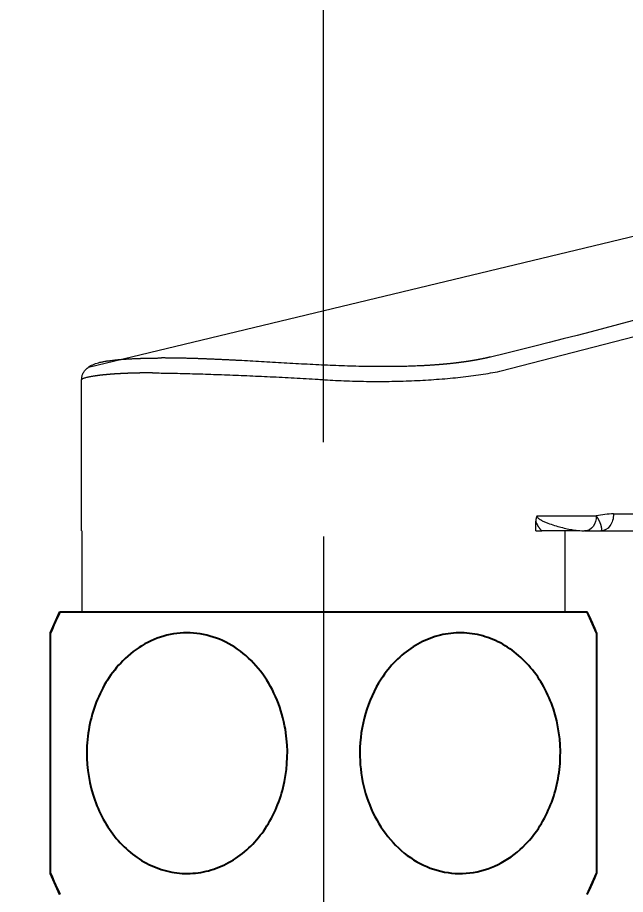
# Model space of a CAD drawing. Extents: x 0 to 1128, y 0 to 827.
# Drawn here: x 301.97 to 334.26, y 655.17 to 701.72 of the extents above; entities that cross this region are included whole.
import ezdxf

# ---------------------------------------------------------------- set-up
doc = ezdxf.new("R2010")
doc.units = 0
doc.header["$LTSCALE"] = 4
doc.header["$MEASUREMENT"] = 0
doc.header["$PDMODE"] = 3
doc.header["$PDSIZE"] = -10
doc.linetypes.add('CENTER2', pattern=[28.575, 19.05, -3.175, 3.175, -3.175])
doc.layers.get('0').update_dxf_attribs({"linetype": 'CONTINUOUS'})
doc.layers.get('DEFPOINTS').update_dxf_attribs({"linetype": 'CONTINUOUS'})
doc.layers.add('1', color=7, linetype='CONTINUOUS')
doc.layers.add('DEF_LAYER_ASSEM_MEMBER', color=7, linetype='CONTINUOUS')
doc.layers.add('Cneter', color=1, linetype='CENTER2', lineweight=13)
doc.styles.add('Daelim Dimension', font='')
doc.styles.get('Daelim Dimension').set_extended_font_data('나눔고딕')
doc.dimstyles.new('DEFAULT', dxfattribs={"dimscale": 2, "dimtxt": 2, "dimasz": 2, "dimexe": 0, "dimexo": 2, "dimgap": 1, "dimtad": 1, "dimdec": 1, "dimzin": 9, "dimdsep": 46, "dimtxsty": 'Daelim Dimension', "dimcen": 0.5, "dimclrd": 252, "dimclre": 252, "dimclrt": 3, "dimadec": 1, "dimazin": 0, "dimtfac": 1, "dimtdec": 1, "dimtix": 1, "dimtmove": 0, "dimatfit": 3, "dimfxl": 1, "dimtolj": 1, "dimtzin": 1, "dimlwd": 9, "dimlwe": 9, "dimarcsym": 0})

# ---------------------------------------------------------------- blocks, each defined once
blk = doc.blocks.new('*D0')
at = {"color": 5, "lineweight": 9, "ltscale": 0.5, "transparency": 16777216}
for p, q in [((208.228, 679.171), (208.228, 725.142)), ((212.228, 725.142), (314.228, 725.142)), ((318.228, 679.171), (318.228, 725.142))]:
    blk.add_line(p, q, dxfattribs=at)
at = {"color": 5, "ltscale": 0.5, "transparency": 16777216}
for points in [[(212.228, 725.809), (212.228, 724.476), (208.228, 725.142)], [(314.228, 725.809), (314.228, 724.476), (318.228, 725.142)]]:
    blk.add_solid(points, dxfattribs=at)
at = {"layer": 'DEFPOINTS', "color": 0, "ltscale": 0.5, "transparency": 16777216}
for p in [(318.228, 725.142), (208.228, 675.171), (318.228, 675.171)]:
    blk.add_point(p, dxfattribs=at)
at = {"color": 7, "ltscale": 0.5, "transparency": 16777216, "insert": (263.228, 737.958), "char_height": 10, "attachment_point": 2, "style": 'Daelim Dimension'}
blk.add_mtext('\\A1;110', dxfattribs=at)

msp = doc.modelspace()

# ---------------------------------------------------------------- linework, layer by layer
at = {"layer": '1', "color": 7, "linetype": 'Continuous', "lineweight": 18}
for p, q in [((305.744, 683.168), (336.691, 690.6)), ((327.585, 682.942), (351.151, 689.067)), ((305.379, 674.471), (305.379, 682.494)), ((329.499, 674.471), (329.499, 674.985)), ((305.408, 670.171), (305.408, 674.471)), ((329.499, 674.471), (329.811, 674.471)), ((331.048, 674.471), (331.048, 670.171)), ((332.126, 674.471), (332.088, 674.471)), ((332.972, 674.471), (356.903, 674.471))]:
    msp.add_line(p, q, dxfattribs=at)
at = {"layer": '1', "color": 7, "linetype": 'Continuous', "lineweight": 13}
for p, q in [((329.572, 675.271), (332.708, 675.271)), ((333.628, 675.371), (361.564, 675.371))]:
    msp.add_line(p, q, dxfattribs=at)
at = {"layer": '1', "color": 7, "linetype": 'Continuous', "lineweight": 18, "extrusion": (0, 0, -1)}
msp.add_ellipse((332.126, 675.271), major_axis=(0, -0.8), ratio=0.72813, start_param=4.712389, end_param=6.283007, dxfattribs=at)
at = {"layer": '1', "color": 7, "linetype": 'Continuous', "lineweight": 13, "extrusion": (0, 0, -1)}
msp.add_ellipse((332.972, 675.371), major_axis=(0, 0.9), ratio=0.72813, start_param=1.570796, end_param=3.141593, dxfattribs=at)
at = {"layer": '1', "color": 7, "linetype": 'Continuous', "lineweight": 18}
for points, degree in [([(350.636, 689.829), (342.087, 687.791), (335.637, 685.747), (327.086, 683.698)], 3), ([(329.572, 675.271), (329.501, 675.175), (329.499, 674.985)], 2), ([(332.126, 674.471), (332.222, 674.471), (332.413, 674.471), (332.691, 674.471), (332.879, 674.471), (332.972, 674.471)], 3)]:
    msp.add_open_spline(points, degree=degree, dxfattribs=at)
for points, knots in [([(305.379, 682.479), (305.379, 682.539), (305.389, 682.665), (305.445, 682.827), (305.537, 682.98), (305.685, 683.135), (305.903, 683.274), (306.181, 683.38), (306.394, 683.431), (306.501, 683.449)], [0, 0, 0, 0, 0.070216, 0.157327, 0.261861, 0.38394, 0.574042, 0.79541, 1, 1, 1, 1]), ([(306.375, 683.426), (306.422, 683.437), (306.529, 683.458), (306.719, 683.49), (306.944, 683.521), (307.138, 683.543), (307.279, 683.556), (307.357, 683.564), (307.435, 683.57), (307.513, 683.577), (307.591, 683.583), (307.669, 683.588), (307.746, 683.593), (307.824, 683.598), (307.9, 683.603), (307.977, 683.607), (308.052, 683.611), (308.126, 683.615), (308.2, 683.618), (308.25, 683.62), (308.278, 683.621), (308.284, 683.621), (308.292, 683.622), (308.301, 683.622), (308.311, 683.622), (308.324, 683.623), (308.337, 683.623), (308.352, 683.624), (308.369, 683.625), (308.387, 683.625), (308.407, 683.626), (308.429, 683.627), (308.452, 683.628), (308.476, 683.629), (308.503, 683.629), (308.531, 683.63), (308.56, 683.631), (308.592, 683.632), (308.625, 683.633), (308.66, 683.634), (308.696, 683.635), (308.735, 683.636), (308.775, 683.637), (308.817, 683.638), (308.862, 683.639), (308.908, 683.64), (308.956, 683.641), (309.006, 683.642), (309.058, 683.643), (309.112, 683.644), (309.168, 683.645), (309.226, 683.645), (309.286, 683.646), (309.349, 683.646), (309.414, 683.647), (309.481, 683.647), (309.55, 683.647), (309.597, 683.647), (309.621, 683.647)], [0, 0, 0, 0, 0.08447, 0.177387, 0.270332, 0.363429, 0.389814, 0.415658, 0.440958, 0.465715, 0.489927, 0.513592, 0.53671, 0.559279, 0.5813, 0.60277, 0.62369, 0.644058, 0.663875, 0.683139, 0.684344, 0.685936, 0.687915, 0.690281, 0.693034, 0.696173, 0.699699, 0.703612, 0.707912, 0.712599, 0.717672, 0.723131, 0.728978, 0.73521, 0.741829, 0.748834, 0.756225, 0.764002, 0.772165, 0.780713, 0.789646, 0.798964, 0.808667, 0.818754, 0.829225, 0.840079, 0.851316, 0.862935, 0.874936, 0.887318, 0.900081, 0.913223, 0.926744, 0.940644, 0.95492, 0.969572, 0.984599, 1, 1, 1, 1]), ([(327.086, 683.698), (327.074, 683.695), (327.049, 683.689), (327.011, 683.68), (326.973, 683.671), (326.935, 683.663), (326.897, 683.654), (326.859, 683.646), (326.82, 683.637), (326.782, 683.629), (326.743, 683.621), (326.704, 683.612), (326.665, 683.604), (326.625, 683.596), (326.586, 683.588), (326.546, 683.581), (326.506, 683.573), (326.466, 683.565), (326.426, 683.558), (326.386, 683.55), (326.345, 683.543), (326.305, 683.535), (326.264, 683.528), (326.223, 683.521), (326.181, 683.514), (326.14, 683.507), (326.099, 683.5), (326.057, 683.493), (326.015, 683.486), (325.973, 683.48), (325.931, 683.473), (325.888, 683.467), (325.846, 683.46), (325.803, 683.454), (325.76, 683.448), (325.717, 683.441), (325.674, 683.435), (325.631, 683.429), (325.587, 683.423), (325.543, 683.417), (325.499, 683.412), (325.455, 683.406), (325.411, 683.4), (325.367, 683.395), (325.322, 683.389), (325.278, 683.384), (325.233, 683.378), (325.188, 683.373), (325.142, 683.368), (325.097, 683.363), (325.051, 683.358), (325.006, 683.353), (324.96, 683.348), (324.914, 683.343), (324.867, 683.339), (324.821, 683.334), (324.774, 683.329), (324.728, 683.325), (324.681, 683.321), (324.634, 683.316), (324.586, 683.312), (324.539, 683.308), (324.491, 683.304), (324.444, 683.3), (324.396, 683.296), (324.348, 683.292), (324.299, 683.288), (324.251, 683.284), (324.202, 683.281), (324.154, 683.277), (324.105, 683.274), (324.056, 683.27), (324.006, 683.267), (323.957, 683.264), (323.907, 683.26), (323.857, 683.257), (323.807, 683.254), (323.757, 683.251), (323.707, 683.248), (323.657, 683.245), (323.606, 683.243), (323.555, 683.24), (323.504, 683.237), (323.453, 683.235), (323.402, 683.232), (323.35, 683.23), (323.193, 683.222), (322.928, 683.212), (322.551, 683.2), (322.17, 683.193), (321.784, 683.188), (321.394, 683.187), (320.933, 683.189), (320.401, 683.196), (319.796, 683.21), (319.19, 683.229), (318.581, 683.253), (317.97, 683.281), (317.357, 683.311), (316.743, 683.345), (316.131, 683.379), (315.522, 683.414), (314.921, 683.448), (314.326, 683.482), (313.902, 683.505), (313.642, 683.519), (313.541, 683.524), (313.441, 683.529), (313.342, 683.534), (313.243, 683.539), (313.145, 683.544), (313.047, 683.549), (312.949, 683.554), (312.852, 683.558), (312.756, 683.563), (312.66, 683.567), (312.565, 683.571), (312.47, 683.576), (312.375, 683.58), (312.281, 683.584), (312.188, 683.588), (312.095, 683.591), (312.003, 683.595), (311.911, 683.599), (311.819, 683.602), (311.728, 683.605), (311.638, 683.609), (311.548, 683.612), (311.459, 683.615), (311.37, 683.618), (311.282, 683.62), (311.194, 683.623), (311.106, 683.625), (311.019, 683.628), (310.933, 683.63), (310.847, 683.632), (310.762, 683.634), (310.677, 683.636), (310.593, 683.638), (310.509, 683.639), (310.426, 683.641), (310.343, 683.642), (310.261, 683.643), (310.179, 683.644), (310.098, 683.645), (310.017, 683.646), (309.937, 683.646), (309.857, 683.647), (309.778, 683.647), (309.699, 683.647), (309.647, 683.647), (309.621, 683.647)], [0, 0, 0, 0, 0.002832, 0.005662, 0.00849, 0.011316, 0.014141, 0.016964, 0.019785, 0.022605, 0.025424, 0.028241, 0.031058, 0.033872, 0.036686, 0.039499, 0.042311, 0.045122, 0.047932, 0.050741, 0.053549, 0.056357, 0.059164, 0.061971, 0.064777, 0.067583, 0.070389, 0.073194, 0.075999, 0.078804, 0.081609, 0.084414, 0.087219, 0.090024, 0.09283, 0.095635, 0.098441, 0.101248, 0.104055, 0.106862, 0.10967, 0.112479, 0.115289, 0.118099, 0.12091, 0.123723, 0.126536, 0.12935, 0.132166, 0.134983, 0.137801, 0.14062, 0.143441, 0.146263, 0.149087, 0.151912, 0.154739, 0.157568, 0.160399, 0.163232, 0.166066, 0.168903, 0.171741, 0.174582, 0.177425, 0.18027, 0.183118, 0.185968, 0.18882, 0.191675, 0.194533, 0.197393, 0.200256, 0.203122, 0.20599, 0.208862, 0.211736, 0.214614, 0.217494, 0.220378, 0.223265, 0.226155, 0.229049, 0.231946, 0.234846, 0.23775, 0.240658, 0.261423, 0.28215, 0.302864, 0.323588, 0.344346, 0.365162, 0.396594, 0.427874, 0.459086, 0.490315, 0.52165, 0.553114, 0.584789, 0.616756, 0.648677, 0.680614, 0.712644, 0.744841, 0.75044, 0.756032, 0.761616, 0.767193, 0.772762, 0.778326, 0.783883, 0.789435, 0.794982, 0.800523, 0.80606, 0.811593, 0.817122, 0.822648, 0.828171, 0.833691, 0.839209, 0.844725, 0.85024, 0.855753, 0.861266, 0.866779, 0.872291, 0.877804, 0.883319, 0.888834, 0.894351, 0.89987, 0.905391, 0.910916, 0.916443, 0.921974, 0.927509, 0.933049, 0.938593, 0.944142, 0.949697, 0.955258, 0.960825, 0.966398, 0.971979, 0.977567, 0.983162, 0.988766, 0.994379, 1, 1, 1, 1]), ([(309.142, 682.857), (309.13, 682.857), (309.105, 682.857), (309.067, 682.857), (309.03, 682.857), (308.993, 682.856), (308.955, 682.856), (308.918, 682.856), (308.881, 682.856), (308.844, 682.856), (308.807, 682.855), (308.77, 682.855), (308.733, 682.855), (308.696, 682.854), (308.659, 682.854), (308.622, 682.853), (308.585, 682.853), (308.549, 682.852), (308.512, 682.852), (308.475, 682.851), (308.439, 682.85), (308.402, 682.85), (308.366, 682.849), (308.33, 682.848), (308.294, 682.847), (308.258, 682.847), (308.222, 682.846), (308.186, 682.845), (308.15, 682.844), (308.114, 682.843), (308.078, 682.842), (308.043, 682.841), (308.007, 682.84), (307.972, 682.839), (307.937, 682.837), (307.902, 682.836), (307.867, 682.835), (307.832, 682.834), (307.797, 682.832), (307.762, 682.831), (307.728, 682.83), (307.694, 682.828), (307.659, 682.827), (307.625, 682.825), (307.591, 682.824), (307.557, 682.822), (307.524, 682.82), (307.49, 682.819), (307.457, 682.817), (307.423, 682.815), (307.39, 682.813), (307.357, 682.812), (307.325, 682.81), (307.292, 682.808), (307.259, 682.806), (307.227, 682.804), (307.195, 682.802), (307.163, 682.8), (307.131, 682.798), (307.1, 682.796), (307.068, 682.794), (307.037, 682.791), (307.006, 682.789), (306.975, 682.787), (306.945, 682.785), (306.914, 682.782), (306.884, 682.78), (306.854, 682.777), (306.824, 682.775), (306.794, 682.772), (306.765, 682.77), (306.736, 682.767), (306.707, 682.765), (306.678, 682.762), (306.65, 682.759), (306.621, 682.757), (306.593, 682.754), (306.566, 682.751), (306.538, 682.748), (306.511, 682.745), (306.484, 682.743), (306.457, 682.74), (306.43, 682.737), (306.404, 682.734), (306.378, 682.731), (306.352, 682.728), (306.327, 682.724), (306.302, 682.721), (306.277, 682.718), (306.252, 682.715), (306.228, 682.712), (306.204, 682.708), (306.18, 682.705), (306.157, 682.702), (306.133, 682.698), (306.11, 682.695), (306.088, 682.692), (306.05, 682.686), (305.993, 682.677), (305.918, 682.664), (305.836, 682.65), (305.751, 682.633), (305.666, 682.615), (305.584, 682.594), (305.51, 682.573), (305.447, 682.55), (305.401, 682.526), (305.381, 682.507), (305.379, 682.497), (305.379, 682.494)], [0, 0, 0, 0, 0.005253, 0.010524, 0.015813, 0.02112, 0.026445, 0.031788, 0.037149, 0.042528, 0.047924, 0.053339, 0.058771, 0.064221, 0.069689, 0.075175, 0.080678, 0.086199, 0.091738, 0.097294, 0.102868, 0.10846, 0.114069, 0.119695, 0.125339, 0.131, 0.136679, 0.142375, 0.148089, 0.153819, 0.159567, 0.165332, 0.171114, 0.176913, 0.182729, 0.188562, 0.194412, 0.200279, 0.206163, 0.212063, 0.21798, 0.223914, 0.229864, 0.235831, 0.241815, 0.247814, 0.25383, 0.259863, 0.265912, 0.271977, 0.278058, 0.284156, 0.29027, 0.2964, 0.302546, 0.308708, 0.314886, 0.321081, 0.327291, 0.333518, 0.33976, 0.346019, 0.352293, 0.358583, 0.36489, 0.371212, 0.377549, 0.383903, 0.390272, 0.396657, 0.403058, 0.409475, 0.415907, 0.422354, 0.428817, 0.435296, 0.44179, 0.4483, 0.454825, 0.461366, 0.467922, 0.474493, 0.48108, 0.487682, 0.494299, 0.500932, 0.50758, 0.514243, 0.520922, 0.527616, 0.534326, 0.541052, 0.547794, 0.554552, 0.561326, 0.568117, 0.574924, 0.581748, 0.603056, 0.628385, 0.657745, 0.691138, 0.728557, 0.769982, 0.815395, 0.864788, 0.918163, 0.975522, 1, 1, 1, 1]), ([(329.812, 674.471), (329.808, 674.475), (329.802, 674.482), (329.792, 674.493), (329.782, 674.506), (329.77, 674.519), (329.759, 674.534), (329.746, 674.549), (329.733, 674.566), (329.715, 674.59), (329.694, 674.62), (329.67, 674.653), (329.652, 674.68), (329.639, 674.701), (329.628, 674.719), (329.619, 674.735), (329.608, 674.754), (329.597, 674.776), (329.583, 674.802), (329.57, 674.829), (329.558, 674.854), (329.548, 674.876), (329.539, 674.895), (329.53, 674.914), (329.522, 674.932), (329.515, 674.948), (329.508, 674.963), (329.503, 674.976), (329.5, 674.983), (329.499, 674.985)], [0, 0, 0, 0, 0.027053, 0.056022, 0.08691, 0.119721, 0.15446, 0.191131, 0.22974, 0.270281, 0.354063, 0.423975, 0.480124, 0.522637, 0.549053, 0.579381, 0.613695, 0.652053, 0.698965, 0.746004, 0.793103, 0.823837, 0.854969, 0.886474, 0.918328, 0.941459, 0.966341, 0.989821, 1, 1, 1, 1]), ([(329.572, 675.271), (329.571, 675.22), (329.601, 675.175), (329.666, 675.116), (329.691, 675.097), (329.731, 675.071), (329.744, 675.063), (329.771, 675.047), (329.784, 675.04), (329.825, 675.017), (329.852, 675.003), (329.908, 674.976), (329.937, 674.963), (330.023, 674.925), (330.081, 674.902), (330.256, 674.837), (330.373, 674.797), (330.606, 674.726), (330.721, 674.694), (331.062, 674.606), (331.282, 674.557), (331.701, 674.49), (331.9, 674.471), (332.088, 674.471)], [0, 0, 0, 0, 0.0625, 0.0625, 0.09375, 0.09375, 0.109375, 0.109375, 0.125, 0.125, 0.15625, 0.15625, 0.1875, 0.1875, 0.25, 0.25, 0.375, 0.375, 0.5, 0.5, 0.75, 0.75, 1, 1, 1, 1]), ([(332.972, 674.471), (332.973, 674.471), (332.974, 674.471), (332.975, 674.472), (332.976, 674.472), (332.978, 674.473), (332.979, 674.474), (332.981, 674.475), (332.982, 674.477), (332.983, 674.479), (332.985, 674.481), (332.986, 674.483), (332.987, 674.485), (332.988, 674.488), (332.989, 674.49), (332.991, 674.493), (332.992, 674.496), (332.993, 674.5), (332.994, 674.503), (332.995, 674.507), (332.995, 674.51), (332.996, 674.514), (332.997, 674.518), (332.998, 674.522), (332.998, 674.526), (332.999, 674.53), (332.999, 674.535), (333, 674.539), (333, 674.544), (333, 674.548), (333, 674.553), (333.001, 674.557), (333.001, 674.562), (333.001, 674.567), (333.001, 674.572), (333.001, 674.577), (333, 674.582), (333, 674.587), (333, 674.592), (333, 674.597), (332.999, 674.602), (332.999, 674.607), (332.998, 674.612), (332.998, 674.617), (332.997, 674.621), (332.997, 674.626), (332.996, 674.631), (332.995, 674.636), (332.994, 674.641), (332.994, 674.646), (332.993, 674.651), (332.992, 674.656), (332.991, 674.66), (332.99, 674.665), (332.989, 674.67), (332.989, 674.674), (332.988, 674.679), (332.987, 674.683), (332.986, 674.688), (332.985, 674.692), (332.984, 674.697), (332.983, 674.701), (332.982, 674.705), (332.981, 674.709), (332.98, 674.713), (332.979, 674.717), (332.978, 674.721), (332.975, 674.731), (332.971, 674.748), (332.964, 674.771), (332.956, 674.796), (332.948, 674.821), (332.939, 674.846), (332.929, 674.872), (332.919, 674.898), (332.908, 674.924), (332.896, 674.951), (332.884, 674.978), (332.871, 675.005), (332.857, 675.032), (332.843, 675.059), (332.828, 675.086), (332.812, 675.113), (332.796, 675.14), (332.779, 675.167), (332.762, 675.193), (332.745, 675.219), (332.727, 675.245), (332.714, 675.263), (332.708, 675.271)], [0, 0, 0, 0, 0.011553, 0.023009, 0.034368, 0.045629, 0.05679, 0.067851, 0.078811, 0.089668, 0.100423, 0.111074, 0.12162, 0.13206, 0.142394, 0.152621, 0.16274, 0.172751, 0.182653, 0.192444, 0.202126, 0.211696, 0.221155, 0.230502, 0.239736, 0.248857, 0.257864, 0.266758, 0.275537, 0.284201, 0.292751, 0.301185, 0.309503, 0.317705, 0.325792, 0.333761, 0.341614, 0.34935, 0.356969, 0.364471, 0.371856, 0.379123, 0.386273, 0.393305, 0.400219, 0.407016, 0.413695, 0.420256, 0.426699, 0.433025, 0.439232, 0.445322, 0.451294, 0.457149, 0.462885, 0.468504, 0.474006, 0.47939, 0.484656, 0.489805, 0.494837, 0.499752, 0.50455, 0.509231, 0.513795, 0.518242, 0.522573, 0.526787, 0.551758, 0.57652, 0.601067, 0.625394, 0.649494, 0.673361, 0.69699, 0.720374, 0.743508, 0.766387, 0.789007, 0.811361, 0.833447, 0.855259, 0.876794, 0.898048, 0.919018, 0.939701, 0.960094, 0.980194, 1, 1, 1, 1]), ([(331.845, 674.471), (331.843, 674.471), (331.827, 674.471), (331.799, 674.471), (331.76, 674.471), (331.721, 674.471), (331.683, 674.471), (331.645, 674.471), (331.609, 674.471), (331.572, 674.471), (331.537, 674.471), (331.502, 674.471), (331.467, 674.471), (331.433, 674.471), (331.4, 674.471), (331.319, 674.471), (331.195, 674.471), (331.031, 674.471), (330.881, 674.471), (330.734, 674.471), (330.591, 674.471), (330.453, 674.471), (330.329, 674.471), (330.233, 674.471), (330.161, 674.471), (330.108, 674.471), (330.057, 674.471), (330.01, 674.471), (329.965, 674.471), (329.923, 674.471), (329.883, 674.471), (329.846, 674.471), (329.823, 674.471), (329.812, 674.471)], [0, 0, 0, 0, 0.002947, 0.02199, 0.040726, 0.059156, 0.07728, 0.095096, 0.112605, 0.129807, 0.1467, 0.163286, 0.179564, 0.195533, 0.211194, 0.226546, 0.30997, 0.387607, 0.459399, 0.525302, 0.599212, 0.666852, 0.728101, 0.782921, 0.811463, 0.838892, 0.865208, 0.890414, 0.914516, 0.937521, 0.959437, 0.980265, 1, 1, 1, 1])]:
    msp.add_open_spline(points, degree=3, knots=knots, dxfattribs=at)
at = {"layer": '1', "color": 7, "linetype": 'Continuous', "lineweight": 13}
msp.add_open_spline([(309.142, 682.857), (309.445, 682.853), (309.764, 682.848), (310.428, 682.835), (310.774, 682.827), (311.489, 682.808), (311.858, 682.797), (312.617, 682.772), (313.006, 682.758), (313.801, 682.727), (314.207, 682.71), (315.03, 682.673), (315.448, 682.653), (316.291, 682.611), (316.716, 682.588), (317.357, 682.552), (317.571, 682.539), (317.893, 682.52), (318.054, 682.51), (318.241, 682.498), (318.335, 682.492), (318.382, 682.489), (318.405, 682.488), (318.417, 682.487), (318.423, 682.487), (318.426, 682.487), (318.427, 682.487), (318.428, 682.487), (318.429, 682.487), (318.818, 682.462), (319.212, 682.443), (320.006, 682.415), (320.406, 682.407), (321.207, 682.401), (321.608, 682.403), (322.409, 682.42), (322.807, 682.433), (323.597, 682.471), (323.988, 682.496), (324.758, 682.555), (325.136, 682.591), (325.874, 682.672), (326.234, 682.719), (326.929, 682.822), (327.265, 682.879), (327.585, 682.942)], degree=3, knots=[0, 0, 0, 0, 0.0625, 0.0625, 0.125, 0.125, 0.1875, 0.1875, 0.25, 0.25, 0.3125, 0.3125, 0.375, 0.375, 0.4375, 0.4375, 0.46875, 0.46875, 0.484375, 0.492188, 0.496094, 0.498047, 0.499023, 0.499512, 0.499756, 0.499878, 0.499939, 0.499939, 0.5, 0.5, 0.5625, 0.5625, 0.625, 0.625, 0.6875, 0.6875, 0.75, 0.75, 0.8125, 0.8125, 0.875, 0.875, 0.9375, 0.9375, 1, 1, 1, 1], dxfattribs=at)
msp.add_open_spline([(333.628, 675.371), (333.317, 675.371), (333.011, 675.334), (332.708, 675.271)], degree=3, dxfattribs=at)
at = {"layer": 'Cneter', "lineweight": 5, "ltscale": 0.5}
msp.add_line((318.228, 674.171), (318.228, 651.171), dxfattribs=at)
at = {"layer": 'DEF_LAYER_ASSEM_MEMBER', "color": 7, "linetype": 'Continuous'}
for p, q in [((303.728, 669.059), (304.228, 670.171)), ((304.228, 670.171), (332.228, 670.171)), ((332.728, 669.059), (332.228, 670.171)), ((303.728, 656.283), (303.728, 669.059)), ((332.728, 669.059), (332.728, 656.283)), ((304.228, 655.171), (303.728, 656.283)), ((332.228, 655.171), (332.728, 656.283))]:
    msp.add_line(p, q, dxfattribs=at)
for centre, start, end in [((319.425, 662.671), 153.732, 157.8558), ((317.032, 662.671), 22.1442, 26.268), ((319.425, 662.671), 202.1442, 206.268), ((317.032, 662.671), 333.732, 337.8558)]:
    msp.add_arc(centre, 16.946, start, end, dxfattribs=at)
for points, start_tangent, end_tangent in [([(316.228, 663.746), (315.827, 665.309), (315.104, 666.707), (314.096, 667.847), (312.865, 668.643), (311.495, 669.029), (310.085, 668.968), (308.743, 668.467), (307.566, 667.572)], (-0.14134, 0.989961), (-0.706216, -0.707996)), ([(328.952, 657.832), (330.285, 659.925), (330.652, 661.16), (330.801, 662.454), (330.431, 665.017), (329.924, 666.185), (329.223, 667.209), (328.354, 668.045), (327.353, 668.649), (326.262, 668.989), (325.133, 669.045), (324.021, 668.814), (322.979, 668.31), (322.054, 667.56), (321.285, 666.604)], (0.695473, 0.718553), (-0.546336, -0.837566)), ([(307.566, 667.572), (306.158, 665.383), (305.653, 662.72)], (-0.706216, -0.707996), (-0.006355, -0.99998)), ([(321.285, 666.604), (320.449, 664.768), (320.153, 662.72)], (-0.546336, -0.837566), (-0.006355, -0.99998)), ([(305.653, 662.72), (306.076, 660.18), (306.604, 659.032), (307.321, 658.031), (308.202, 657.223), (309.21, 656.647), (310.301, 656.335), (311.425, 656.306), (312.528, 656.561), (313.557, 657.084), (314.467, 657.847), (315.22, 658.812), (315.788, 659.932), (316.153, 661.161), (316.228, 663.746)], (-0.006355, -0.99998), (-0.14134, 0.989961)), ([(320.153, 662.72), (320.35, 660.954), (320.949, 659.315), (321.915, 657.928), (323.18, 656.911), (324.646, 656.362), (326.188, 656.341), (327.666, 656.849), (328.952, 657.832)], (-0.006355, -0.99998), (0.695473, 0.718553))]:
    msp.add_spline(points, degree=3, dxfattribs=dict(at, start_tangent=start_tangent, end_tangent=end_tangent))

# ---------------------------------------------------------------- dimensions: what is measured, and where the dimension line sits
at = {"color": 5, "ltscale": 0.5}
dim = msp.add_linear_dim(base=(318.228, 725.142), p1=(208.228, 675.171), p2=(318.228, 675.171), dimstyle='DEFAULT', override={"dimtxt": 5, "dimclrd": 5, "dimclre": 5, "dimclrt": 7}, dxfattribs=at)
dim.commit()
dim.dimension.update_dxf_attribs({"geometry": '*D0', "text_midpoint": (263.228, 725.142), "dimtype": 160})

doc.saveas('drawing.dxf')
